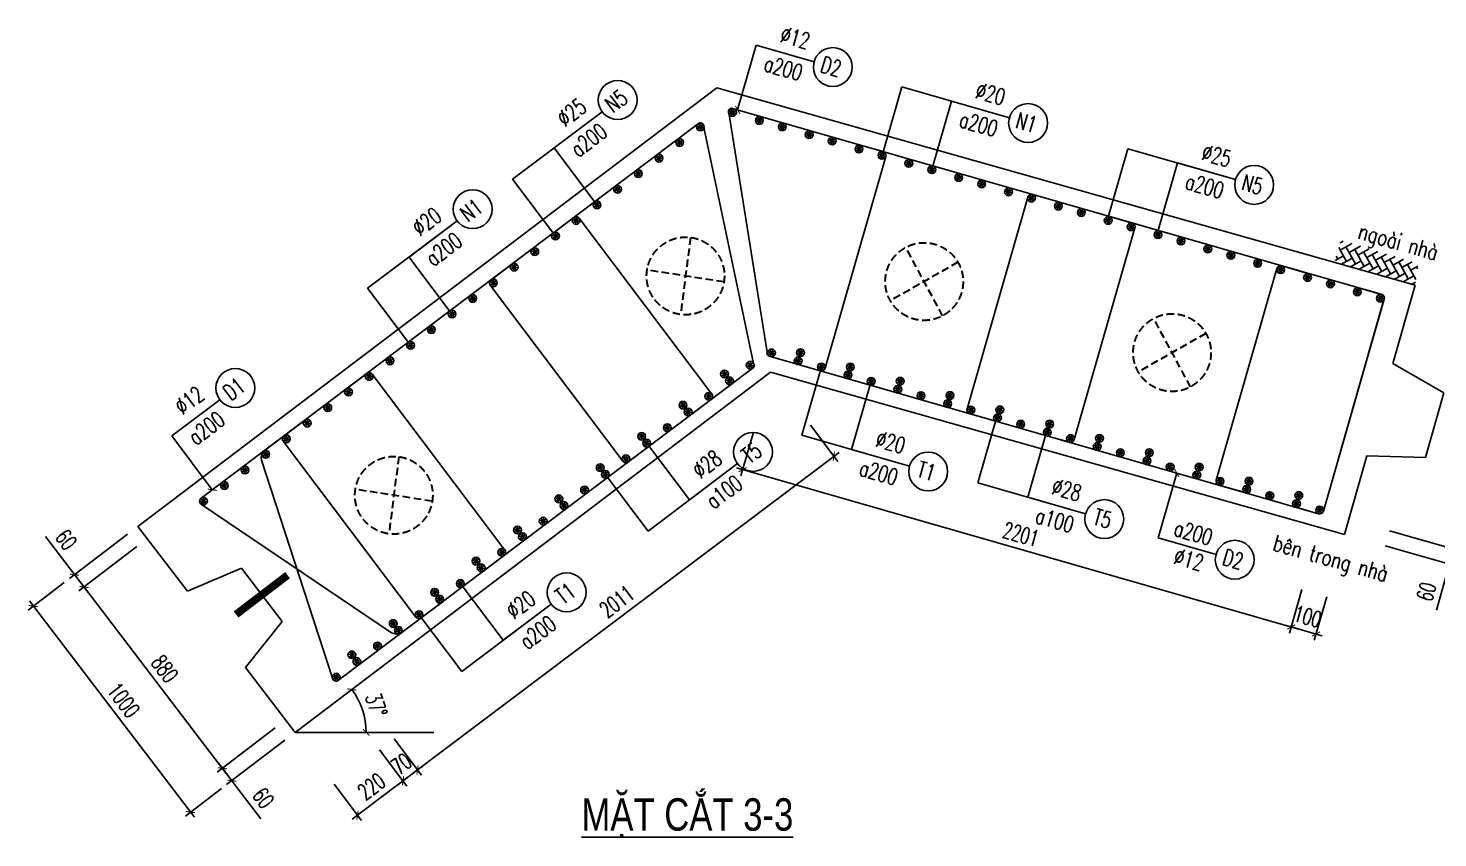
# Model space of a CAD drawing. Header units: millimetres. Extents: x -143483 to 1166745, y -1448440 to -1202244.
# Drawn here: x 600831 to 622585, y -1244028 to -1231531 of the extents above; entities that cross this region are included whole.
import ezdxf
from ezdxf.enums import TextEntityAlignment as Align

# ---------------------------------------------------------------- set-up
doc = ezdxf.new("R2010")
doc.units = ezdxf.units.MM
doc.header["$LTSCALE"] = 30
doc.header["$PDMODE"] = 3
doc.linetypes.add('DASHED', pattern=[19.05, 12.7, -6.35])
doc.layers.get('0').update_dxf_attribs({"lineweight": 9})
doc.layers.get('Defpoints').update_dxf_attribs({"lineweight": 9})
for name, color, linetype in [('ccu11-Cotthep', 9, 'Continuous'), ('ccu11-Dim', 8, 'Continuous'), ('ccu11-Hatch', 8, 'Continuous'), ('ccu11-Text', 31, 'Continuous'), ('ccu11-Thay', 7, 'Continuous'), ('ccu11-Thep', 4, 'Continuous'), ('ccu11-Thep doc', 4, 'Continuous'), ('ccu11-Thepdai', 6, 'Continuous')]:
    doc.layers.add(name, color=color, linetype=linetype)
doc.layers.add('ccu11-Khuat', color=9, linetype='DASHED', lineweight=30)
doc.layers.add('Vicom_thep doc', color=1, linetype='Continuous', lineweight=35)
doc.styles.add('ccu11-dim', font='vnsimli.shx', dxfattribs={"width": 0.65, "bigfont": 'bigfont.shx'})
doc.styles.add('ccu11-VnAvH-B', font='VHAVANB.TTF')
doc.styles.add('ccu11-vnsimli', font='vnsimli.shx', dxfattribs={"width": 0.8, "bigfont": 'vns.shx'})
doc.styles.add('ccu11-vnsimple', font='vnsimple.shx', dxfattribs={"bigfont": 'bigfont.shx'})
doc.styles.add('ccu11_simli', font='vnsimli.shx', dxfattribs={"width": 0.8})
doc.dimstyles.new('ccu11-100', dxfattribs={"dimscale": 100, "dimtxt": 2.5, "dimasz": 1, "dimexe": 1, "dimexo": 2, "dimgap": 1, "dimtad": 1, "dimdec": 0, "dimdsep": 46, "dimtxsty": 'ccu11-dim', "dimblk": 'ARCHTICK', "dimcen": -1, "dimdle": 1, "dimclrd": 256, "dimclre": 256, "dimclrt": 3, "dimadec": 0, "dimazin": 2, "dimtfac": 0.1, "dimtdec": 0, "dimtmove": 0, "dimatfit": 1, "dimldrblk": 'ARCHTICK', "dimfxl": 0, "dimtvp": 0.833333, "dimtolj": 1, "dimtzin": 12, "dimarcsym": 0})
doc.dimstyles.new('ccu11-100x4', dxfattribs={"dimscale": 100, "dimtxt": 2.5, "dimasz": 1, "dimexe": 1, "dimexo": 2, "dimgap": 1, "dimtad": 1, "dimdec": 0, "dimlfac": 0.25, "dimdsep": 46, "dimtxsty": 'ccu11-dim', "dimblk": 'ARCHTICK', "dimcen": -1, "dimdle": 1, "dimclrd": 256, "dimclre": 256, "dimclrt": 3, "dimadec": 0, "dimazin": 2, "dimtfac": 0.1, "dimtdec": 0, "dimtmove": 0, "dimatfit": 1, "dimldrblk": 'ARCHTICK', "dimfxl": 0, "dimtvp": 0.833333, "dimtolj": 1, "dimtzin": 12, "dimarcsym": 0})

# ---------------------------------------------------------------- blocks, each defined once
blk = doc.blocks.new('_ARCHTICK')
at = {"color": 0, "linetype": 'ByBlock', "const_width": 0.15}
blk.add_lwpolyline([(-0.5, -0.5), (0.5, 0.5)], dxfattribs=at)
blk = doc.blocks.new('*D2933')
at = {"layer": 'ccu11-Dim', "lineweight": -2, "transparency": 16777216}
blk.add_arc((604950, -1242401), 1097, 360, 37.1599, dxfattribs=at)
at = {"layer": 'Defpoints', "color": 0, "transparency": 16777216}
for p in [(612286, -1236841), (606022, -1242166), (604950, -1242401), (604950, -1242401), (608129, -1242401)]:
    blk.add_point(p, dxfattribs=at)
at = {"layer": 'ccu11-Dim', "lineweight": -2, "transparency": 16777216, "xscale": 100, "yscale": 100, "zscale": 100}
for p, rotation in [((605824, -1241738), 127.1599090469789), ((606047, -1242401), 269.9999999999999)]:
    blk.add_blockref('_ARCHTICK', p, dxfattribs=dict(at, rotation=rotation))
at = {"layer": 'ccu11-Dim', "color": 3, "transparency": 16777216, "insert": (606203, -1241980), "char_height": 250, "attachment_point": 5, "rotation": 288.58, "style": 'ccu11-dim'}
blk.add_mtext('\\A1;37\\M+1818B', dxfattribs=at)
blk = doc.blocks.new('*D2934')
at = {"layer": 'ccu11-Dim', "linetype": 'ByBlock', "lineweight": -2, "ltscale": 30, "transparency": 16777216}
for p, q in [((601547, -1239966), (601098, -1239378)), ((602365, -1239342), (601467, -1240027)), ((602510, -1239533), (601613, -1240217)), ((601693, -1240157), (601547, -1239966)), ((601693, -1240157), (601753, -1240236))]:
    blk.add_line(p, q, dxfattribs=at)
at = {"layer": 'Defpoints', "color": 0, "linetype": 'ByBlock', "ltscale": 30, "transparency": 16777216}
for p in [(602524, -1239221), (602669, -1239412), (601693, -1240157)]:
    blk.add_point(p, dxfattribs=at)
at = {"layer": 'ccu11-Dim', "linetype": 'ByBlock', "lineweight": -2, "ltscale": 30, "transparency": 16777216, "xscale": 100, "yscale": 100, "zscale": 100}
for p, rotation in [((601547, -1239966), 307.3414812402038), ((601693, -1240157), 127.3414812402038)]:
    blk.add_blockref('_ARCHTICK', p, dxfattribs=dict(at, rotation=rotation))
at = {"layer": 'ccu11-Dim', "color": 3, "linetype": 'ByBlock', "ltscale": 30, "transparency": 16777216, "insert": (601418, -1239426), "char_height": 250, "attachment_point": 5, "rotation": 307.3415, "style": 'ccu11-dim'}
blk.add_mtext('\\A1;60', dxfattribs=at)
blk = doc.blocks.new('*D2935')
at = {"layer": 'ccu11-Dim', "linetype": 'ByBlock', "lineweight": -2, "ltscale": 30, "transparency": 16777216}
for p, q in [((602510, -1239533), (601613, -1240217)), ((601632, -1240077), (603888, -1243035)), ((604645, -1242331), (603748, -1243016))]:
    blk.add_line(p, q, dxfattribs=at)
at = {"layer": 'Defpoints', "color": 0, "linetype": 'ByBlock', "ltscale": 30, "transparency": 16777216}
for p in [(602669, -1239412), (604804, -1242210), (603828, -1242955)]:
    blk.add_point(p, dxfattribs=at)
at = {"layer": 'ccu11-Dim', "linetype": 'ByBlock', "lineweight": -2, "ltscale": 30, "transparency": 16777216, "xscale": 100, "yscale": 100, "zscale": 100}
for p, rotation in [((601693, -1240157), 127.3414812402038), ((603828, -1242955), 307.3414812402038)]:
    blk.add_blockref('_ARCHTICK', p, dxfattribs=dict(at, rotation=rotation))
at = {"layer": 'ccu11-Dim', "color": 3, "linetype": 'ByBlock', "ltscale": 30, "transparency": 16777216, "insert": (602939, -1241420), "char_height": 250, "attachment_point": 5, "rotation": 307.3415, "style": 'ccu11-dim'}
blk.add_mtext('\\A1;880', dxfattribs=at)
blk = doc.blocks.new('*D2936')
at = {"layer": 'ccu11-Dim', "linetype": 'ByBlock', "lineweight": -2, "ltscale": 30, "transparency": 16777216}
for p, q in [((604645, -1242331), (603748, -1243016)), ((604791, -1242522), (603894, -1243207)), ((603828, -1242955), (603767, -1242876)), ((603828, -1242955), (603973, -1243146)), ((603973, -1243146), (604422, -1243734))]:
    blk.add_line(p, q, dxfattribs=at)
at = {"layer": 'Defpoints', "color": 0, "linetype": 'ByBlock', "ltscale": 30, "transparency": 16777216}
for p in [(604804, -1242210), (604950, -1242401), (603828, -1242955)]:
    blk.add_point(p, dxfattribs=at)
at = {"layer": 'ccu11-Dim', "linetype": 'ByBlock', "lineweight": -2, "ltscale": 30, "transparency": 16777216, "xscale": 100, "yscale": 100, "zscale": 100}
for p, rotation in [((603828, -1242955), 307.3414812402038), ((603973, -1243146), 127.3414812402038)]:
    blk.add_blockref('_ARCHTICK', p, dxfattribs=dict(at, rotation=rotation))
at = {"layer": 'ccu11-Dim', "color": 3, "linetype": 'ByBlock', "ltscale": 30, "transparency": 16777216, "insert": (604460, -1243413), "char_height": 250, "attachment_point": 5, "rotation": 307.3415, "style": 'ccu11-dim'}
blk.add_mtext('\\A1;60', dxfattribs=at)
blk = doc.blocks.new('*D2937')
at = {"layer": 'ccu11-Dim', "linetype": 'ByBlock', "lineweight": -2, "ltscale": 30, "transparency": 16777216}
for p, q in [((601388, -1240087), (600831, -1240512)), ((600850, -1240372), (603398, -1243711)), ((603814, -1243267), (603258, -1243692))]:
    blk.add_line(p, q, dxfattribs=at)
at = {"layer": 'Defpoints', "color": 0, "linetype": 'ByBlock', "ltscale": 30, "transparency": 16777216}
for p in [(601547, -1239966), (603973, -1243146), (603337, -1243631)]:
    blk.add_point(p, dxfattribs=at)
at = {"layer": 'ccu11-Dim', "linetype": 'ByBlock', "lineweight": -2, "ltscale": 30, "transparency": 16777216, "xscale": 100, "yscale": 100, "zscale": 100}
for p, rotation in [((600911, -1240451), 127.3414812402038), ((603337, -1243631), 307.3414812402038)]:
    blk.add_blockref('_ARCHTICK', p, dxfattribs=dict(at, rotation=rotation))
at = {"layer": 'ccu11-Dim', "color": 3, "linetype": 'ByBlock', "ltscale": 30, "transparency": 16777216, "insert": (602303, -1241905), "char_height": 250, "attachment_point": 5, "rotation": 307.3415, "style": 'ccu11-dim'}
blk.add_mtext('\\A1;1000', dxfattribs=at)
blk = doc.blocks.new('*D2939')
at = {"layer": 'ccu11-Dim', "linetype": 'ByBlock', "lineweight": -2, "ltscale": 30, "transparency": 16777216}
for p, q in [((622797, -1235903), (623882, -1236210)), ((623813, -1236087), (622802, -1239667)), ((621839, -1239291), (622925, -1239598))]:
    blk.add_line(p, q, dxfattribs=at)
at = {"layer": 'Defpoints', "color": 0, "linetype": 'ByBlock', "ltscale": 30, "transparency": 16777216}
for p in [(622604, -1235849), (621647, -1239236), (622829, -1239570)]:
    blk.add_point(p, dxfattribs=at)
at = {"layer": 'ccu11-Dim', "linetype": 'ByBlock', "lineweight": -2, "ltscale": 30, "transparency": 16777216, "xscale": 100, "yscale": 100, "zscale": 100}
for p, rotation in [((623786, -1236183), 74.22122658711785), ((622829, -1239570), 254.2212265871178)]:
    blk.add_blockref('_ARCHTICK', p, dxfattribs=dict(at, rotation=rotation))
at = {"layer": 'ccu11-Dim', "color": 3, "linetype": 'ByBlock', "ltscale": 30, "transparency": 16777216, "insert": (623091, -1237816), "char_height": 250, "attachment_point": 5, "rotation": 74.2212, "style": 'ccu11-dim'}
blk.add_mtext('\\A1;880', dxfattribs=at)
blk = doc.blocks.new('*D2940')
at = {"layer": 'ccu11-Dim', "linetype": 'ByBlock', "lineweight": -2, "ltscale": 30, "transparency": 16777216}
for p, q in [((621839, -1239291), (622925, -1239598)), ((622829, -1239570), (622856, -1239474)), ((621774, -1239522), (622860, -1239829)), ((622829, -1239570), (622764, -1239801)), ((622764, -1239801), (622563, -1240513))]:
    blk.add_line(p, q, dxfattribs=at)
at = {"layer": 'Defpoints', "color": 0, "linetype": 'ByBlock', "ltscale": 30, "transparency": 16777216}
for p in [(621647, -1239236), (621582, -1239467), (622829, -1239570)]:
    blk.add_point(p, dxfattribs=at)
at = {"layer": 'ccu11-Dim', "linetype": 'ByBlock', "lineweight": -2, "ltscale": 30, "transparency": 16777216, "xscale": 100, "yscale": 100, "zscale": 100}
for p, rotation in [((622829, -1239570), 254.2212265871178), ((622764, -1239801), 74.22122658711785)]:
    blk.add_blockref('_ARCHTICK', p, dxfattribs=dict(at, rotation=rotation))
at = {"layer": 'ccu11-Dim', "color": 3, "linetype": 'ByBlock', "ltscale": 30, "transparency": 16777216, "insert": (622409, -1240229), "char_height": 250, "attachment_point": 5, "rotation": 74.2212, "style": 'ccu11-dim'}
blk.add_mtext('\\A1;60', dxfattribs=at)
blk = doc.blocks.new('MCT')
at = {"ltscale": 0.005}
for p, q in [((-0.49, 0), (0.49, 0)), ((0.35, -0.35), (-0.35, 0.35)), ((-0.35, -0.35), (0.35, 0.35)), ((0, -0.49), (0, 0.49))]:
    blk.add_line(p, q, dxfattribs=at)
blk.add_circle((0, 0), 0.492, dxfattribs=at)
blk = doc.blocks.new('*U1090')
at = {"layer": 'ccu11-Thep doc', "xscale": -121.9200000001001, "yscale": 121.9200000001001, "zscale": 121.92, "rotation": 270}
blk.add_blockref('MCT', (0, 0), dxfattribs=at)
blk = doc.blocks.new('*U1091')
at = {"layer": 'ccu11-Thep doc', "color": 0, "linetype": 'ByBlock', "lineweight": -2, "transparency": 16777216}
for p in [(0, 0), (800, 0), (1600, 0), (2400, 0), (3200, 0), (4000, 0), (4800, 0), (5600, 0), (6400, 0), (7200, 0), (8000, 0), (8800, 0)]:
    blk.add_blockref('*U1090', p, dxfattribs=at)
blk = doc.blocks.new('*U1092')
at = {"layer": 'ccu11-Thep doc', "xscale": -121.9200000001001, "yscale": 121.9200000001001, "zscale": 121.92, "rotation": 270}
blk.add_blockref('MCT', (0, 0), dxfattribs=at)
blk = doc.blocks.new('*U1093')
at = {"layer": 'ccu11-Thep doc', "color": 0, "linetype": 'ByBlock', "lineweight": -2, "transparency": 16777216}
for p in [(0, 0), (800, 0), (1600, 0), (2400, 0), (3200, 0), (4000, 0), (4800, 0), (5600, 0), (6400, 0), (7200, 0), (8000, 0)]:
    blk.add_blockref('*U1092', p, dxfattribs=at)
blk = doc.blocks.new('SHD')
at = {"layer": 'ccu11-Cotthep'}
blk.add_circle((300, 0), 300, dxfattribs=at)
at = {"layer": 'ccu11-Cotthep', "color": 31, "style": 'ccu11_simli', "width": 0.8}
blk.add_attdef('DK', text='', height=250, dxfattribs=at).set_placement((-101, 65), align=Align.BOTTOM_RIGHT)
blk.add_attdef('KH', text='', height=250, dxfattribs=at).set_placement((300, 0), align=Align.MIDDLE)
blk.add_attdef('KC', text='', height=250, dxfattribs=at).set_placement((-101, -142), align=Align.TOP_RIGHT)
blk = doc.blocks.new('*D2942')
at = {"layer": 'ccu11-Dim', "linetype": 'ByBlock', "lineweight": -2, "ltscale": 30, "transparency": 16777216}
for p, q in [((606255, -1242670), (606676, -1243229)), ((605833, -1243739), (606696, -1243089)), ((605552, -1243200), (605973, -1243759))]:
    blk.add_line(p, q, dxfattribs=at)
at = {"layer": 'Defpoints', "color": 0, "linetype": 'ByBlock', "ltscale": 30, "transparency": 16777216}
for p in [(606134, -1242511), (605431, -1243040), (606616, -1243149)]:
    blk.add_point(p, dxfattribs=at)
at = {"layer": 'ccu11-Dim', "linetype": 'ByBlock', "lineweight": -2, "ltscale": 30, "transparency": 16777216, "xscale": 100, "yscale": 100, "zscale": 100}
for p, rotation in [((606616, -1243149), 37.00000000449226), ((605913, -1243679), 217.0000000044922)]:
    blk.add_blockref('_ARCHTICK', p, dxfattribs=dict(at, rotation=rotation))
at = {"layer": 'ccu11-Dim', "color": 3, "linetype": 'ByBlock', "ltscale": 30, "transparency": 16777216, "insert": (606129, -1243235), "char_height": 250, "attachment_point": 5, "rotation": 37, "style": 'ccu11-dim'}
blk.add_mtext('\\A1;220', dxfattribs=at)
blk = doc.blocks.new('*D2943')
at = {"layer": 'ccu11-Dim', "linetype": 'ByBlock', "lineweight": -2, "ltscale": 30, "transparency": 16777216}
for p, q in [((606478, -1242502), (606900, -1243061)), ((606255, -1242670), (606676, -1243229)), ((606839, -1242981), (606919, -1242921)), ((606616, -1243149), (606536, -1243210)), ((606616, -1243149), (606839, -1242981))]:
    blk.add_line(p, q, dxfattribs=at)
at = {"layer": 'Defpoints', "color": 0, "linetype": 'ByBlock', "ltscale": 30, "transparency": 16777216}
for p in [(606134, -1242511), (606358, -1242342), (606839, -1242981)]:
    blk.add_point(p, dxfattribs=at)
at = {"layer": 'ccu11-Dim', "linetype": 'ByBlock', "lineweight": -2, "ltscale": 30, "transparency": 16777216, "xscale": 100, "yscale": 100, "zscale": 100}
for p, rotation in [((606839, -1242981), 217.0000000044922), ((606616, -1243149), 37.00000000449227)]:
    blk.add_blockref('_ARCHTICK', p, dxfattribs=dict(at, rotation=rotation))
at = {"layer": 'ccu11-Dim', "color": 3, "linetype": 'ByBlock', "ltscale": 30, "transparency": 16777216, "insert": (606592, -1242886), "char_height": 250, "attachment_point": 5, "rotation": 37, "style": 'ccu11-dim'}
blk.add_mtext('\\A1;70', dxfattribs=at)
blk = doc.blocks.new('*D2944')
at = {"layer": 'ccu11-Dim', "linetype": 'ByBlock', "lineweight": -2, "ltscale": 30, "transparency": 16777216}
for p, q in [((612903, -1237660), (613325, -1238219)), ((613344, -1238079), (606759, -1243041)), ((606478, -1242502), (606900, -1243061))]:
    blk.add_line(p, q, dxfattribs=at)
at = {"layer": 'Defpoints', "color": 0, "linetype": 'ByBlock', "ltscale": 30, "transparency": 16777216}
for p in [(612783, -1237500), (606358, -1242342), (606839, -1242981)]:
    blk.add_point(p, dxfattribs=at)
at = {"layer": 'ccu11-Dim', "linetype": 'ByBlock', "lineweight": -2, "ltscale": 30, "transparency": 16777216, "xscale": 100, "yscale": 100, "zscale": 100}
for p, rotation in [((613264, -1238139), 37.00000000449227), ((606839, -1242981), 217.0000000044922)]:
    blk.add_blockref('_ARCHTICK', p, dxfattribs=dict(at, rotation=rotation))
at = {"layer": 'ccu11-Dim', "color": 3, "linetype": 'ByBlock', "ltscale": 30, "transparency": 16777216, "insert": (609917, -1240380), "char_height": 250, "attachment_point": 5, "rotation": 37, "style": 'ccu11-dim'}
blk.add_mtext('\\A1;2011', dxfattribs=at)
blk = doc.blocks.new('*U1096')
at = {"layer": 'ccu11-Thep doc', "xscale": -121.9200000001001, "yscale": 121.9200000001001, "zscale": 121.92, "rotation": 270}
blk.add_blockref('MCT', (0, 0), dxfattribs=at)
blk = doc.blocks.new('*U1097')
at = {"layer": 'ccu11-Thep doc', "color": 0, "linetype": 'ByBlock', "lineweight": -2, "transparency": 16777216}
for p in [(0, 0), (800, 0), (1600, 0), (2400, 0), (3200, 0), (4000, 0), (4800, 0), (5600, 0), (6400, 0), (7200, 0), (8000, 0), (8800, 0), (9600, 0), (10400, 0)]:
    blk.add_blockref('*U1096', p, dxfattribs=at)
blk = doc.blocks.new('*U1094')
at = {"layer": 'ccu11-Thep doc', "xscale": -121.9200000001001, "yscale": 121.9200000001001, "zscale": 121.92, "rotation": 270}
blk.add_blockref('MCT', (0, 0), dxfattribs=at)
blk = doc.blocks.new('*U1095')
at = {"layer": 'ccu11-Thep doc', "color": 0, "linetype": 'ByBlock', "lineweight": -2, "transparency": 16777216}
for p in [(0, 0), (800, 0), (1600, 0), (2400, 0), (3200, 0), (4000, 0), (4800, 0), (5600, 0), (6400, 0), (7200, 0), (8000, 0), (8800, 0)]:
    blk.add_blockref('*U1094', p, dxfattribs=at)
blk = doc.blocks.new('*D2963')
at = {"layer": 'ccu11-Dim', "linetype": 'ByBlock', "lineweight": -2, "ltscale": 30, "transparency": 16777216}
for p, q in [((612024, -1237765), (611830, -1238442)), ((620418, -1240800), (611761, -1238318)), ((620487, -1240196), (620294, -1240869))]:
    blk.add_line(p, q, dxfattribs=at)
at = {"layer": 'Defpoints', "color": 0, "linetype": 'ByBlock', "ltscale": 30, "transparency": 16777216}
for p in [(612079, -1237573), (611857, -1238346), (620542, -1240004)]:
    blk.add_point(p, dxfattribs=at)
at = {"layer": 'ccu11-Dim', "linetype": 'ByBlock', "lineweight": -2, "ltscale": 30, "transparency": 16777216, "xscale": 100, "yscale": 100, "zscale": 100}
for p, rotation in [((611857, -1238346), 163.9999999969048), ((620322, -1240773), 343.9999999969048)]:
    blk.add_blockref('_ARCHTICK', p, dxfattribs=dict(at, rotation=rotation))
at = {"layer": 'ccu11-Dim', "color": 3, "linetype": 'ByBlock', "ltscale": 30, "transparency": 16777216, "insert": (616152, -1239343), "char_height": 250, "attachment_point": 5, "rotation": 344, "style": 'ccu11-dim'}
blk.add_mtext('\\A1;2201', dxfattribs=at)
blk = doc.blocks.new('*D2964')
at = {"layer": 'ccu11-Dim', "linetype": 'ByBlock', "lineweight": -2, "ltscale": 30, "transparency": 16777216}
for p, q in [((620487, -1240196), (620294, -1240869)), ((620872, -1240306), (620679, -1240979)), ((620322, -1240773), (620226, -1240745)), ((620322, -1240773), (620706, -1240883)), ((620706, -1240883), (620802, -1240911))]:
    blk.add_line(p, q, dxfattribs=at)
at = {"layer": 'Defpoints', "color": 0, "linetype": 'ByBlock', "ltscale": 30, "transparency": 16777216}
for p in [(620542, -1240004), (620927, -1240114), (620706, -1240883)]:
    blk.add_point(p, dxfattribs=at)
at = {"layer": 'ccu11-Dim', "linetype": 'ByBlock', "lineweight": -2, "ltscale": 30, "transparency": 16777216, "xscale": 100, "yscale": 100, "zscale": 100}
for p, rotation in [((620322, -1240773), 343.9999999969048), ((620706, -1240883), 163.9999999969048)]:
    blk.add_blockref('_ARCHTICK', p, dxfattribs=dict(at, rotation=rotation))
at = {"layer": 'ccu11-Dim', "color": 3, "linetype": 'ByBlock', "ltscale": 30, "transparency": 16777216, "insert": (620576, -1240612), "char_height": 250, "attachment_point": 5, "rotation": 344, "style": 'ccu11-dim'}
blk.add_mtext('\\A1;100', dxfattribs=at)
blk = doc.blocks.new('ccu11_block_thep')
at = {"layer": 'ccu11-Thep', "color": 3}
for p, q in [((-0.4, 0), (0.4, 0)), ((-0.28, 0.28), (0.28, -0.28)), ((0.28, 0.28), (-0.28, -0.28)), ((0, 0.4), (0, -0.4))]:
    blk.add_line(p, q, dxfattribs=at)
at = {"layer": 'ccu11-Thep', "color": 1, "const_width": 0.0667}
blk.add_lwpolyline([(-0.4, 0, 1), (0.4, 0, 1), (-0.4, 0, 1)], format="xyb", dxfattribs=at)
at = {"layer": 'ccu11-Thep', "color": 1}
blk.add_circle((0, 0), 0.4, dxfattribs=at)
blk = doc.blocks.new('*U1102')
at = {"layer": 'Vicom_thep doc', "xscale": -150, "yscale": 150, "zscale": 150, "rotation": 180}
blk.add_blockref('ccu11_block_thep', (0, 0), dxfattribs=at)
blk = doc.blocks.new('*U1103')
at = {"layer": 'ccu11-Thep doc', "color": 0, "linetype": 'ByBlock', "lineweight": -2, "transparency": 16777216}
for p in [(0, 0), (800, 0), (1600, 0), (2400, 0), (3200, 0), (4000, 0), (4800, 0), (5600, 0), (6400, 0), (7200, 0), (8000, 0), (8800, 0)]:
    blk.add_blockref('*U1102', p, dxfattribs=at)
blk = doc.blocks.new('*U1098')
at = {"layer": 'Vicom_thep doc', "xscale": -150, "yscale": 150, "zscale": 150, "rotation": 180}
blk.add_blockref('ccu11_block_thep', (0, 0), dxfattribs=at)
blk = doc.blocks.new('*U1099')
at = {"layer": 'ccu11-Thep doc', "color": 0, "linetype": 'ByBlock', "lineweight": -2, "transparency": 16777216}
for p in [(0, 0), (800, 0), (1600, 0), (2400, 0), (3200, 0), (4000, 0), (4800, 0), (5600, 0), (6400, 0), (7200, 0)]:
    blk.add_blockref('*U1098', p, dxfattribs=at)
blk = doc.blocks.new('*U1100')
at = {"layer": 'Vicom_thep doc', "xscale": -150, "yscale": 150, "zscale": 150, "rotation": 180}
blk.add_blockref('ccu11_block_thep', (0, 0), dxfattribs=at)
blk = doc.blocks.new('*U1101')
at = {"layer": 'ccu11-Thep doc', "color": 0, "linetype": 'ByBlock', "lineweight": -2, "transparency": 16777216}
for p in [(0, 0), (800, 0), (1600, 0), (2400, 0), (3200, 0), (4000, 0), (4800, 0), (5600, 0), (6400, 0), (7200, 0)]:
    blk.add_blockref('*U1100', p, dxfattribs=at)
blk = doc.blocks.new('*U1104')
at = {"layer": 'Vicom_thep doc', "xscale": -150, "yscale": 150, "zscale": 150, "rotation": 180}
blk.add_blockref('ccu11_block_thep', (0, 0), dxfattribs=at)
blk = doc.blocks.new('*U1105')
at = {"layer": 'ccu11-Thep doc', "color": 0, "linetype": 'ByBlock', "lineweight": -2, "transparency": 16777216}
for p in [(0, 0), (800, 0), (1600, 0), (2400, 0), (3200, 0), (4000, 0), (4800, 0), (5600, 0), (6400, 0), (7200, 0), (8000, 0), (8800, 0), (9600, 0)]:
    blk.add_blockref('*U1104', p, dxfattribs=at)
blk = doc.blocks.new('*U1106')
at = {"layer": 'Vicom_thep doc', "xscale": -150, "yscale": 150, "zscale": 150, "rotation": 180}
blk.add_blockref('ccu11_block_thep', (0, 0), dxfattribs=at)
blk = doc.blocks.new('*U1107')
at = {"layer": 'ccu11-Thep doc', "color": 0, "linetype": 'ByBlock', "lineweight": -2, "transparency": 16777216}
for p in [(0, 0), (800, 0), (1600, 0), (2400, 0), (3200, 0), (4000, 0), (4800, 0), (5600, 0), (6400, 0), (7200, 0), (8000, 0)]:
    blk.add_blockref('*U1106', p, dxfattribs=at)
blk = doc.blocks.new('*U1108')
at = {"layer": 'Vicom_thep doc', "xscale": -150, "yscale": 150, "zscale": 150, "rotation": 180}
blk.add_blockref('ccu11_block_thep', (0, 0), dxfattribs=at)
blk = doc.blocks.new('*U1109')
at = {"layer": 'ccu11-Thep doc', "color": 0, "linetype": 'ByBlock', "lineweight": -2, "transparency": 16777216}
for p in [(0, 0), (800, 0), (1600, 0), (2400, 0), (3200, 0), (4000, 0), (4800, 0), (5600, 0), (6400, 0), (7200, 0), (8000, 0)]:
    blk.add_blockref('*U1108', p, dxfattribs=at)

msp = doc.modelspace()

# ---------------------------------------------------------------- hatches: boundary and pattern name
at = {"layer": 'ccu11-Hatch', "ltscale": 10}
h = msp.add_hatch(dxfattribs=at)
h.set_pattern_fill('AR-HBONE', color=256, scale=25, angle=254.221227, style=0)
h.set_pattern_definition([(29.2212266, (-2034888.12, 1361347.87), (136.0924299, -38.4558258), [300, -100]), (299.2212266, (-2034800.84, 1361396.69), (136.0924299, -38.4558258), [300, -100])])
h.paths.add_polyline_path([(621087.22, -1234804.51), (620991.31, -1235143.95), (622234.97, -1235495.37), (622283.81, -1235164.89)])

# ---------------------------------------------------------------- linework, layer by layer
at = {"layer": 'ccu11-Dim'}
msp.add_lwpolyline([(604949.82, -1242400.99), (607092.26, -1242400.99)], dxfattribs=at)
at = {"layer": 'ccu11-Khuat', "ltscale": 0.3}
for p, q in [((611051.58, -1234760.09), (610898.92, -1235950.34)), ((614943.17, -1235970.1), (614374.1, -1234913.62)), ((615179.86, -1235144.66), (614137.41, -1235739.05)), ((611568.36, -1235445.88), (610382.14, -1235264.55)), ((618768.47, -1237066.99), (618199.4, -1236010.5)), ((619005.16, -1236241.55), (617962.71, -1236835.94)), ((606550.02, -1238145.3), (606397.36, -1239335.55)), ((607066.8, -1238831.09), (605880.58, -1238649.76))]:
    msp.add_line(p, q, dxfattribs=at)
for centre in [(610975.25, -1235355.22), (614658.64, -1235441.86), (618483.94, -1236538.74), (606473.69, -1238740.43)]:
    msp.add_circle(centre, 600, dxfattribs=at)
at = {"layer": 'ccu11-Thay'}
for p, q in [((611457, -1232449.82), (602523.55, -1239220.83)), ((622234.97, -1235495.37), (611457, -1232449.82)), ((622234.97, -1235495.37), (621892.34, -1236707.89)), ((604949.82, -1242400.99), (612285.91, -1236840.68)), ((612285.91, -1236840.68), (621147.27, -1239344.64)), ((621892.34, -1236707.89), (622679.13, -1237158.83)), ((622679.13, -1237158.83), (622396.33, -1238159.64)), ((621489.9, -1238132.12), (621147.27, -1239344.64)), ((622396.33, -1238159.64), (621489.9, -1238132.12)), ((603287.83, -1240222.59), (602523.56, -1239220.85)), ((604120.72, -1239863.86), (603287.83, -1240222.59)), ((604185.54, -1241399.24), (604751.54, -1240690.7)), ((604949.82, -1242400.99), (604185.54, -1241399.24))]:
    msp.add_line(p, q, dxfattribs=at)
msp.add_lwpolyline([(604120.72, -1239863.86), (604751.54, -1240690.7)], dxfattribs=at)
at = {"layer": 'ccu11-Thep', "const_width": 120}
msp.add_lwpolyline([(604833.83, -1239973.86), (604038.8, -1240580.42)], dxfattribs=at)
at = {"layer": 'ccu11-Thepdai'}
for points in [[(612268.48, -1236594.04), (620744.55, -1239024.51, 0.41421356), (620818.76, -1238983.37), (621758.69, -1235705.47, 0.41421356), (621724.41, -1235643.63), (611700.71, -1232769.38, 0.41421356), (611638.86, -1232803.66), (612234.2, -1236532.19, 0.41421356), (612268.48, -1236594.04)], [(605041.53, -1237623.84), (604466.14, -1238057.43, 0.23620228), (604432.69, -1238198.77), (605525.29, -1241566.02, 0.5204497), (605618.77, -1241596.38), (612017.06, -1236774.92, 0.41421356), (612026.9, -1236704.9), (611246.51, -1233010.66, 0.41421356), (611176.49, -1233000.82), (603500.38, -1238785.18, 0.5204497), (603503.79, -1238883.41), (606439.45, -1240861.82, 0.23620228), (606584.53, -1240868.63), (607159.92, -1240435.04)], [(613620.97, -1233320), (614024.7, -1233435.77, -0.41421356), (614065.84, -1233509.99), (613128.67, -1236778.27, -0.41421356), (613054.46, -1236819.41), (612650.73, -1236703.64)], [(616735.46, -1234213.07), (616331.73, -1234097.3, 0.41421356), (616257.51, -1234138.44), (615320.35, -1237406.73, 0.41421356), (615361.48, -1237480.94), (615765.21, -1237596.71)], [(608916.35, -1234703.96), (609251.77, -1234451.2, -0.41421356), (609335.8, -1234463.01), (611381.97, -1237178.37, -0.41421356), (611370.16, -1237262.39), (611034.74, -1237515.16)], [(617466.02, -1234422.55), (617869.75, -1234538.32, -0.41421356), (617910.88, -1234612.53), (616973.72, -1237880.82, -0.41421356), (616899.5, -1237921.96), (616495.77, -1237806.19)], [(608309.38, -1235161.34), (607973.96, -1235414.1, 0.41421356), (607962.15, -1235498.13), (610008.32, -1238213.49, 0.41421356), (610092.35, -1238225.3), (610427.77, -1237972.54)], [(620580.5, -1235315.62), (620176.77, -1235199.85, 0.41421356), (620102.56, -1235240.99), (619165.39, -1238509.28, 0.41421356), (619206.53, -1238583.49), (619610.26, -1238699.26)], [(621311.06, -1235525.1), (621714.79, -1235640.87, -0.41421356), (621755.93, -1235715.08), (620818.76, -1238983.37, -0.41421356), (620744.55, -1239024.51), (620340.82, -1238908.74)], [(605721.81, -1237111.22), (606057.23, -1236858.46, -0.41421356), (606141.26, -1236870.27), (608187.43, -1239585.63, -0.41421356), (608175.62, -1239669.65), (607840.19, -1239922.42)], [(605114.84, -1237568.6), (604779.42, -1237821.36, 0.41421356), (604767.61, -1237905.39), (606813.78, -1240620.75, 0.41421356), (606897.8, -1240632.56), (607233.23, -1240379.8)]]:
    msp.add_lwpolyline(points, format="xyb", dxfattribs=at)

# ---------------------------------------------------------------- block references
at = {"layer": 'ccu11-Cotthep'}
ref = msp.add_blockref('SHD', (612959.37, -1232048.01), dxfattribs=dict(at, rotation=344))
ref.add_attrib('KH', 'D2', dxfattribs={"color": 31, "height": 250, "rotation": 344, "style": 'ccu11-vnsimple', "width": 0.7}).set_placement((613223.72, -1232123.81), align=Align.MIDDLE_CENTER)
ref.add_attrib('KC', 'a200', dxfattribs={"color": 31, "height": 250, "rotation": 344, "style": 'ccu11-vnsimple', "width": 0.7}).set_placement((612519.83, -1232026), align=Align.TOP_CENTER)
ref.add_attrib('DK', '`12', dxfattribs={"color": 31, "height": 250, "rotation": 344, "style": 'ccu11-vnsimple', "width": 0.7}).set_placement((612614.01, -1231870.96), align=Align.BOTTOM_CENTER)
ref = msp.add_blockref('SHD', (609687.99, -1232819.81), dxfattribs=dict(at, rotation=37))
ref.add_attrib('KH', 'N5', dxfattribs={"color": 31, "height": 250, "rotation": 37, "style": 'ccu11-vnsimple', "width": 0.7}).set_placement((609907.62, -1232654.32), align=Align.MIDDLE_CENTER)
ref.add_attrib('KC', 'a200', dxfattribs={"color": 31, "height": 250, "rotation": 37, "style": 'ccu11-vnsimple', "width": 0.7}).set_placement((609405.89, -1233157.6), align=Align.TOP_CENTER)
ref.add_attrib('DK', '`25', dxfattribs={"color": 31, "height": 250, "rotation": 37, "style": 'ccu11-vnsimple', "width": 0.7}).set_placement((609338.75, -1232989.08), align=Align.BOTTOM_CENTER)
ref = msp.add_blockref('SHD', (615973.48, -1232912.29), dxfattribs=dict(at, rotation=344))
ref.add_attrib('KH', 'N1', dxfattribs={"color": 31, "height": 250, "rotation": 344, "style": 'ccu11-vnsimple', "width": 0.7}).set_placement((616237.83, -1232988.09), align=Align.MIDDLE_CENTER)
ref.add_attrib('KC', 'a200', dxfattribs={"color": 31, "height": 250, "rotation": 344, "style": 'ccu11-vnsimple', "width": 0.7}).set_placement((615533.94, -1232890.29), align=Align.TOP_CENTER)
ref.add_attrib('DK', '`20', dxfattribs={"color": 31, "height": 250, "rotation": 344, "style": 'ccu11-vnsimple', "width": 0.7}).set_placement((615628.12, -1232735.24), align=Align.BOTTOM_CENTER)
ref = msp.add_blockref('SHD', (619462.38, -1233866.96), dxfattribs=dict(at, rotation=344))
ref.add_attrib('KH', 'N5', dxfattribs={"color": 31, "height": 250, "rotation": 344, "style": 'ccu11-vnsimple', "width": 0.7}).set_placement((619726.72, -1233942.76), align=Align.MIDDLE_CENTER)
ref.add_attrib('KC', 'a200', dxfattribs={"color": 31, "height": 250, "rotation": 344, "style": 'ccu11-vnsimple', "width": 0.7}).set_placement((619022.84, -1233844.96), align=Align.TOP_CENTER)
ref.add_attrib('DK', '`25', dxfattribs={"color": 31, "height": 250, "rotation": 344, "style": 'ccu11-vnsimple', "width": 0.7}).set_placement((619117.02, -1233689.91), align=Align.BOTTOM_CENTER)
ref = msp.add_blockref('SHD', (607450.88, -1234505.6), dxfattribs=dict(at, rotation=37))
ref.add_attrib('KH', 'N1', dxfattribs={"color": 31, "height": 250, "rotation": 37, "style": 'ccu11-vnsimple', "width": 0.7}).set_placement((607670.5, -1234340.1), align=Align.MIDDLE_CENTER)
ref.add_attrib('KC', 'a200', dxfattribs={"color": 31, "height": 250, "rotation": 37, "style": 'ccu11-vnsimple', "width": 0.7}).set_placement((607168.78, -1234843.39), align=Align.TOP_CENTER)
ref.add_attrib('DK', '`20', dxfattribs={"color": 31, "height": 250, "rotation": 37, "style": 'ccu11-vnsimple', "width": 0.7}).set_placement((607101.64, -1234674.86), align=Align.BOTTOM_CENTER)
ref = msp.add_blockref('SHD', (603788.49, -1237265.41), dxfattribs=dict(at, rotation=37))
ref.add_attrib('KH', 'D1', dxfattribs={"color": 31, "height": 250, "rotation": 37, "style": 'ccu11-vnsimple', "width": 0.7}).set_placement((604008.12, -1237099.91), align=Align.MIDDLE_CENTER)
ref.add_attrib('KC', 'a200', dxfattribs={"color": 31, "height": 250, "rotation": 37, "style": 'ccu11-vnsimple', "width": 0.7}).set_placement((603506.4, -1237603.2), align=Align.TOP_CENTER)
ref.add_attrib('DK', '`12', dxfattribs={"color": 31, "height": 250, "rotation": 37, "style": 'ccu11-vnsimple', "width": 0.7}).set_placement((603439.25, -1237434.67), align=Align.BOTTOM_CENTER)
ref = msp.add_blockref('SHD', (611777.76, -1238251.66), dxfattribs=dict(at, rotation=37))
ref.add_attrib('KH', 'T5', dxfattribs={"color": 31, "height": 250, "rotation": 37, "style": 'ccu11-vnsimple', "width": 0.7}).set_placement((611997.39, -1238086.16), align=Align.MIDDLE_CENTER)
ref.add_attrib('KC', 'a100', dxfattribs={"color": 31, "height": 250, "rotation": 37, "style": 'ccu11-vnsimple', "width": 0.7}).set_placement((611495.66, -1238589.45), align=Align.TOP_CENTER)
ref.add_attrib('DK', '`28', dxfattribs={"color": 31, "height": 250, "rotation": 37, "style": 'ccu11-vnsimple', "width": 0.7}).set_placement((611428.52, -1238420.92), align=Align.BOTTOM_CENTER)
ref = msp.add_blockref('SHD', (614431.09, -1238291.24), dxfattribs=dict(at, rotation=344))
ref.add_attrib('KH', 'T1', dxfattribs={"color": 31, "height": 250, "rotation": 344, "style": 'ccu11-vnsimple', "width": 0.7}).set_placement((614695.44, -1238367.04), align=Align.MIDDLE_CENTER)
ref.add_attrib('KC', 'a200', dxfattribs={"color": 31, "height": 250, "rotation": 344, "style": 'ccu11-vnsimple', "width": 0.7}).set_placement((613991.55, -1238269.23), align=Align.TOP_CENTER)
ref.add_attrib('DK', '`20', dxfattribs={"color": 31, "height": 250, "rotation": 344, "style": 'ccu11-vnsimple', "width": 0.7}).set_placement((614085.74, -1238114.19), align=Align.BOTTOM_CENTER)
ref = msp.add_blockref('SHD', (617149.32, -1239025.66), dxfattribs=dict(at, rotation=344))
ref.add_attrib('KH', 'T5', dxfattribs={"color": 31, "height": 250, "rotation": 344, "style": 'ccu11-vnsimple', "width": 0.7}).set_placement((617413.67, -1239101.46), align=Align.MIDDLE_CENTER)
ref.add_attrib('KC', 'a100', dxfattribs={"color": 31, "height": 250, "rotation": 344, "style": 'ccu11-vnsimple', "width": 0.7}).set_placement((616709.78, -1239003.65), align=Align.TOP_CENTER)
ref.add_attrib('DK', '`28', dxfattribs={"color": 31, "height": 250, "rotation": 344, "style": 'ccu11-vnsimple', "width": 0.7}).set_placement((616803.96, -1238848.61), align=Align.BOTTOM_CENTER)
ref = msp.add_blockref('SHD', (619162.73, -1239653.22), dxfattribs=dict(at, xscale=-1, rotation=164))
ref.add_attrib('KH', 'D2', dxfattribs={"color": 31, "height": 250, "rotation": 344, "style": 'ccu11-vnsimple', "width": 0.7}).set_placement((619427.08, -1239729.02), align=Align.MIDDLE_CENTER)
ref.add_attrib('KC', 'a200', dxfattribs={"color": 31, "height": 250, "rotation": 344, "style": 'ccu11-vnsimple', "width": 0.7}).set_placement((618847.23, -1239198.64), align=Align.TOP_CENTER)
ref.add_attrib('DK', '`12', dxfattribs={"color": 31, "height": 250, "rotation": 344, "style": 'ccu11-vnsimple', "width": 0.7}).set_placement((618688.74, -1239924.75), align=Align.BOTTOM_CENTER)
ref = msp.add_blockref('SHD', (608901.74, -1240418.89), dxfattribs=dict(at, rotation=37))
ref.add_attrib('KH', 'T1', dxfattribs={"color": 31, "height": 250, "rotation": 37, "style": 'ccu11-vnsimple', "width": 0.7}).set_placement((609121.36, -1240253.39), align=Align.MIDDLE_CENTER)
ref.add_attrib('KC', 'a200', dxfattribs={"color": 31, "height": 250, "rotation": 37, "style": 'ccu11-vnsimple', "width": 0.7}).set_placement((608619.64, -1240756.68), align=Align.TOP_CENTER)
ref.add_attrib('DK', '`20', dxfattribs={"color": 31, "height": 250, "rotation": 37, "style": 'ccu11-vnsimple', "width": 0.7}).set_placement((608552.5, -1240588.16), align=Align.BOTTOM_CENTER)
at = {"layer": 'ccu11-Thep doc', "xscale": -1}
for name, p, rotation in [('*U1091', (611204.61, -1233054.76), 37.00000000000003), ('*U1097', (621698.26, -1235698.55), 344)]:
    msp.add_blockref(name, p, dxfattribs=dict(at, rotation=rotation))
at = {"layer": 'ccu11-Thep doc'}
for name, p, rotation in [('*U1105', (612113.99, -1232954.55), 344), ('*U1103', (603858.1, -1238590.75), 37), ('*U1093', (611972.96, -1236733.02), 217), ('*U1095', (620761.09, -1238966.84), 164), ('*U1107', (612713.18, -1236664.12), 344), ('*U1109', (612749.05, -1236539.05), 344), ('*U1101', (605825.96, -1241202.2), 37), ('*U1099', (605904.27, -1241306.11), 37)]:
    msp.add_blockref(name, p, dxfattribs=dict(at, rotation=rotation))
at = {"layer": 'ccu11-Thep doc', "xscale": -121.9200000001001, "yscale": 121.9200000001001, "zscale": 121.9200000001001, "rotation": 307}
msp.add_blockref('MCT', (603537.43, -1238832.4), dxfattribs=at)

# ---------------------------------------------------------------- texts
at = {"layer": 'ccu11-Text', "linetype": 'Continuous', "style": 'ccu11-vnsimli', "width": 0.75}
for s, p in [('ngoµi nhµ', (621943.83, -1234947.41)), ('bªn trong nhµ', (620899.46, -1239834.17))]:
    msp.add_text(s, height=250, rotation=344.221227, dxfattribs=at).set_placement(p, align=Align.CENTER)
at = {"layer": 'ccu11-Text', "color": 3, "style": 'ccu11-VnAvH-B', "width": 0.8}
msp.add_text('%%UmÆt c¾t 3-3', height=500, dxfattribs=at).set_placement((611004.19, -1243917.62), align=Align.CENTER)

# ---------------------------------------------------------------- dimensions: what is measured, and where the dimension line sits
at = {"layer": 'ccu11-Dim', "linetype": 'ByBlock', "ltscale": 30}
for base, p1, p2, angle, override, picture, middle in [((622829, -1239570.45), (622604.07, -1235849.06), (621646.89, -1239236.42), 74.221227, {"dimtmove": 1}, '*D2939', (623091.07, -1237815.59)), ((603827.62, -1242955.28), (602669.13, -1239411.66), (604804.24, -1242210.18), 127.341481, {"dimtmove": 1}, '*D2935', (602938.95, -1241419.54)), ((620706.15, -1240883.01), (620542.16, -1240003.74), (620926.66, -1240114), 164, {"dimtix": 1}, '*D2964', (620575.92, -1240611.59)), ((606839.35, -1242980.98), (606134.28, -1242510.58), (606357.9, -1242342.08), 217, {"dimtix": 1}, '*D2943', (606592.13, -1242885.54))]:
    dim = msp.add_linear_dim(base=base, p1=p1, p2=p2, angle=angle, dimstyle='ccu11-100x4', override=override, dxfattribs=at)
    dim.commit()
    dim.dimension.update_dxf_attribs({"geometry": picture, "text_midpoint": middle})
at = {"layer": 'ccu11-Dim'}
dim = msp.add_angular_dim_2l(base=(606021.67, -1242165.59), line1=((604949.82, -1242400.99), (608129.14, -1242400.99)), line2=((604949.82, -1242400.99), (612285.91, -1236840.68)), dimstyle='ccu11-100', dxfattribs=at)
dim.commit()
dim.dimension.update_dxf_attribs({"geometry": '*D2933', "text_midpoint": (606203.29, -1241979.63)})
at = {"layer": 'ccu11-Dim', "linetype": 'ByBlock', "ltscale": 30}
for base, p1, p2, angle, picture, middle in [((606839.35, -1242980.98), (612783.04, -1237500.39), (606357.9, -1242342.08), 217, '*D2944', (609916.51, -1240380.45)), ((611857.41, -1238345.67), (620542.16, -1240003.74), (612078.91, -1237573.24), 164, '*D2963', (616151.55, -1239342.93)), ((603337.17, -1243631.34), (601546.94, -1239965.95), (603973.2, -1243146.09), 127.341481, '*D2937', (602302.92, -1241904.79)), ((606615.73, -1243149.49), (605431.48, -1243040.18), (606134.28, -1242510.58), 217, '*D2942', (606128.93, -1243234.6))]:
    dim = msp.add_linear_dim(base=base, p1=p1, p2=p2, angle=angle, dimstyle='ccu11-100x4', dxfattribs=at)
    dim.commit()
    dim.dimension.update_dxf_attribs({"geometry": picture, "text_midpoint": middle})
for base, p1, p2, angle, picture, middle in [((601692.52, -1240156.76), (602523.56, -1239220.85), (602669.13, -1239411.66), 127.341481, '*D2934', (601238.82, -1239562.08)), ((622829, -1239570.45), (621581.63, -1239467.38), (621646.89, -1239236.42), 254.221227, '*D2940', (622625.61, -1240290.25)), ((603827.62, -1242955.28), (604949.82, -1242400.99), (604804.24, -1242210.18), 307.341481, '*D2936', (604281.32, -1243549.95))]:
    dim = msp.add_linear_dim(base=base, p1=p1, p2=p2, angle=angle, dimstyle='ccu11-100x4', dxfattribs=at)
    dim.commit()
    dim.dimension.update_dxf_attribs({"geometry": picture, "text_midpoint": middle, "dimtype": 160})

# ---------------------------------------------------------------- leaders
at = {"layer": 'ccu11-Cotthep', "linetype": 'ByBlock', "ltscale": 30}
for points in [[(611779.6, -1232792), (612066.36, -1231791.94), (612959.37, -1232048.01)], [(603672.66, -1238655.36), (603046.56, -1237824.49), (603788.49, -1237265.41)], [(618556.48, -1238397.09), (618269.72, -1239397.15), (619162.73, -1239653.22)]]:
    msp.add_leader(points, dimstyle='ccu11-100x4', dxfattribs=at)
at = {"layer": 'ccu11-Cotthep'}
for points in [[(614008.16, -1233493.45), (614311.46, -1232435.72), (615973.48, -1232912.29)], [(614777.17, -1233713.96), (615080.47, -1232656.23), (615973.48, -1232912.29)], [(608969.36, -1234739.14), (608307.15, -1233860.35), (609687.99, -1232819.81)], [(609608.27, -1234257.69), (608946.06, -1233378.9), (609687.99, -1232819.81)], [(617497.06, -1234448.12), (617800.36, -1233390.39), (619462.38, -1233866.96)], [(618266.06, -1234668.63), (618569.36, -1233610.9), (619462.38, -1233866.96)], [(606732.25, -1236424.92), (606070.04, -1235546.14), (607450.88, -1234505.6)], [(607371.16, -1235943.47), (606708.95, -1235064.69), (607450.88, -1234505.6)], [(613072.37, -1236756.93), (612769.07, -1237814.66), (614431.09, -1238291.24)], [(613841.38, -1236977.44), (613538.08, -1238035.17), (614431.09, -1238291.24)], [(615790.6, -1237491.35), (615487.3, -1238549.08), (617149.32, -1239025.66)], [(616559.61, -1237711.86), (616256.31, -1238769.59), (617149.32, -1239025.66)], [(610373.62, -1237931.96), (611035.83, -1238810.74), (611777.76, -1238251.66)], [(609734.71, -1238413.41), (610396.92, -1239292.19), (611777.76, -1238251.66)], [(607497.59, -1240099.19), (608159.81, -1240977.98), (608901.74, -1240418.89)], [(606858.69, -1240580.65), (607520.9, -1241459.43), (608901.74, -1240418.89)]]:
    msp.add_leader(points, dimstyle='ccu11-100', override={"dimasz": 1.5, "dimgap": 1, "dimtad": 0, "dimldrblk": 'None', "dimfxl": 3, "dimfxlon": 1, "dimtfill": 1, "dimarcsym": 1}, dxfattribs=at)

doc.saveas('drawing.dxf')
